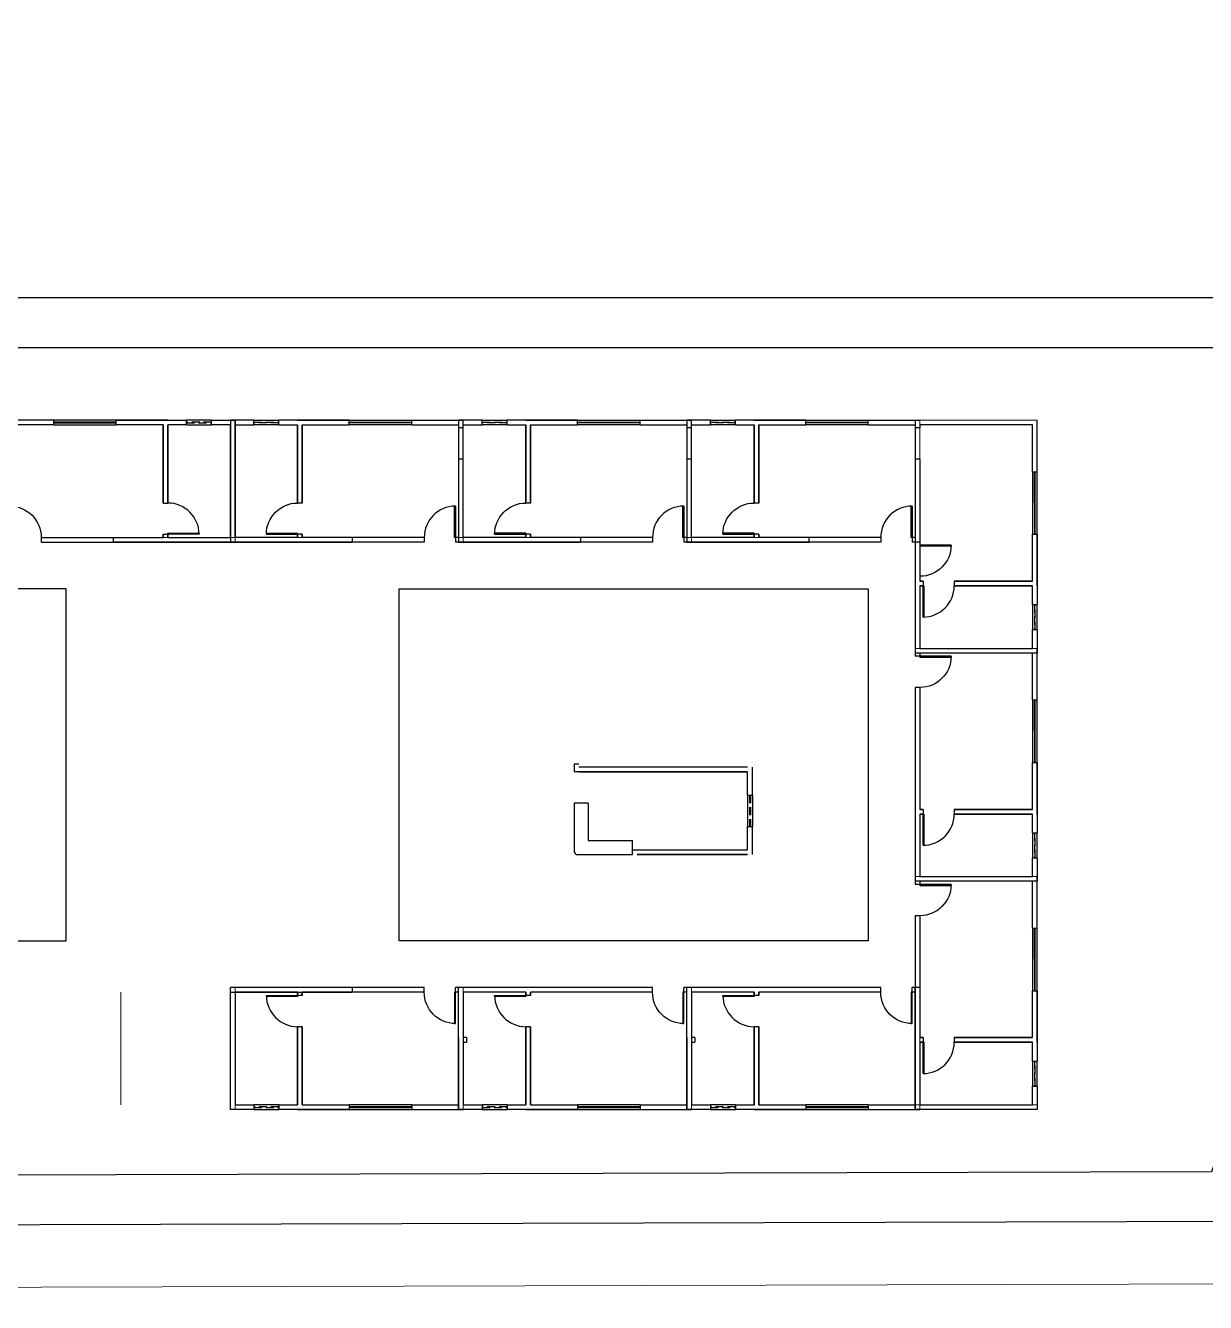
# Model space of a CAD drawing. Header units: centimetres. Extents: x 0 to 1311401, y -389375 to 85618.
# Drawn here: x 654117 to 657890, y -87475 to -83391 of the extents above; entities that cross this region are included whole.
import ezdxf

# ---------------------------------------------------------------- set-up
doc = ezdxf.new("R2010")
doc.units = ezdxf.units.CM
doc.header["$LTSCALE"] = 4
doc.linetypes.add('DASHED2', pattern=[9.525, 6.35, -3.175])
for name, color, linetype in [('0.1', 1, 'Continuous'), ('0.2', 2, 'Continuous'), ('0.6', 6, 'Continuous'), ('02-CONT', 2, 'Continuous'), ('LIMITE-L', 7, 'Continuous')]:
    doc.layers.add(name, color=color, linetype=linetype)
doc.layers.add('P-MEIOFIO', color=171, linetype='Continuous', lineweight=9)

# ---------------------------------------------------------------- blocks, each defined once
blk = doc.blocks.new('1_00e-flat-4')
at = {"color": 1}
blk.add_arc((28.4, -52.3), 100, 90, 180, dxfattribs=at)
at = {"layer": '02-CONT'}
blk.add_lwpolyline([(28.4, -52.3), (25.4, -52.3), (25.4, 47.7), (28.4, 47.7)], close=True, dxfattribs=at)

msp = doc.modelspace()

# ---------------------------------------------------------------- linework, layer by layer
at = {"layer": '0.1'}
for p, q in [((654406.859, -84653.113), (654206.859, -84653.109)), ((654206.859, -84668.109), (654406.859, -84668.107)), ((654711.859, -84653.11), (654631.859, -84653.111)), ((654631.859, -84668.104), (654711.859, -84668.104)), ((654846.853, -84653.116), (654926.853, -84653.116)), ((654926.853, -84668.11), (654846.853, -84668.109)), ((655151.853, -84653.118), (655351.853, -84653.114)), ((655351.853, -84668.114), (655151.853, -84668.112)), ((655576.853, -84653.11), (655656.853, -84653.111)), ((655656.853, -84668.104), (655576.853, -84668.104)), ((655881.853, -84653.113), (656081.853, -84653.109)), ((656081.853, -84668.109), (655881.853, -84668.107)), ((656306.853, -84653.105), (656386.853, -84653.106)), ((656386.853, -84668.099), (656306.853, -84668.098)), ((656611.853, -84653.107), (656811.853, -84653.103)), ((656811.853, -84668.103), (656611.853, -84668.102)), ((657336.854, -84818.101), (657336.856, -85018.101)), ((657351.85, -85018.101), (657351.854, -84818.101)), ((657336.859, -85243.101), (657336.859, -85323.101)), ((657351.853, -85323.101), (657351.852, -85243.101)), ((657336.854, -85548.101), (657336.856, -85748.101)), ((657351.85, -85748.101), (657351.854, -85548.101)), ((656426.101, -85852.828), (656426.101, -85952.828)), ((656441.101, -85852.828), (656441.101, -85952.828)), ((655916.101, -85877.828), (655871.101, -85877.828)), ((657336.859, -85973.101), (657336.859, -86053.101)), ((657351.853, -86053.101), (657351.852, -85973.101)), ((656058.149, -86042.828), (656058.149, -85997.828)), ((657336.854, -86278.101), (657336.856, -86478.101)), ((657351.85, -86478.101), (657351.854, -86278.101)), ((657336.859, -86703.101), (657336.859, -86783.101)), ((657351.852, -86783.101), (657351.852, -86703.101)), ((654926.86, -86843.12), (654846.86, -86843.121)), ((654846.86, -86858.114), (654926.86, -86858.113)), ((655351.86, -86843.116), (655151.86, -86843.117)), ((655151.86, -86858.112), (655351.86, -86858.116)), ((655656.86, -86843.109), (655576.86, -86843.11)), ((655576.86, -86858.103), (655656.86, -86858.102)), ((656081.86, -86843.105), (655881.86, -86843.106)), ((655881.86, -86858.101), (656081.86, -86858.105)), ((656386.86, -86843.109), (656306.86, -86843.11)), ((656306.86, -86858.103), (656386.86, -86858.102)), ((656811.86, -86843.105), (656611.86, -86843.106)), ((656611.86, -86858.101), (656811.86, -86858.105))]:
    msp.add_line(p, q, dxfattribs=at)
for points in [[(652746.862, -86318.104), (654246.861, -86318.104), (654246.857, -85193.103), (652746.857, -85193.103)], [(656811.856, -86318.109), (655311.857, -86318.109), (655311.861, -85193.108), (656811.861, -85193.108)]]:
    msp.add_lwpolyline(points, close=True, dxfattribs=at)
for points, knots in [([(655871.101, -85877.828), (655871.101, -85929.494), (655871.101, -85981.161), (655871.101, -86032.828), (655871.101, -86037.542), (655876.387, -86042.828), (655881.101, -86042.828), (655940.117, -86042.828), (655999.133, -86042.828), (656058.149, -86042.828)], [0, 0, 0, 0, 1, 1, 1, 15.14213562, 15.14213562, 15.14213562, 16.14213562, 16.14213562, 16.14213562, 16.14213562]), ([(655916.101, -85877.828), (655916.101, -85917.428), (655916.101, -85957.028), (655916.101, -85997.028), (655916.101, -85997.428), (655916.101, -85997.828)], [0, 0, 0, 0, 0.766451613, 0.766451613, 0.774193548, 0.774193548, 0.774193548, 0.774193548]), ([(655916.101, -85997.828), (655962.977, -85997.828), (656009.853, -85997.828), (656057.202, -85997.828), (656057.675, -85997.828), (656058.149, -85997.828)], [15.339822331, 15.339822331, 15.339822331, 15.339822331, 16.134112491, 16.134112491, 16.142135624, 16.142135624, 16.142135624, 16.142135624])]:
    msp.add_open_spline(points, degree=3, knots=knots, dxfattribs=at)
at = {"layer": '0.2'}
for p, q in [((654406.859, -84659.113), (654206.859, -84659.109)), ((654206.859, -84662.109), (654406.859, -84662.107)), ((655151.853, -84659.118), (655351.853, -84659.114)), ((655351.853, -84662.114), (655151.853, -84662.112)), ((655881.853, -84659.113), (656081.853, -84659.109)), ((656081.853, -84662.109), (655881.853, -84662.107)), ((656611.853, -84659.107), (656811.853, -84659.103)), ((656811.853, -84662.103), (656611.853, -84662.102)), ((657342.854, -84818.101), (657342.856, -85018.101)), ((657345.85, -85018.101), (657345.854, -84818.101)), ((657342.854, -85548.101), (657342.856, -85748.101)), ((657345.85, -85748.101), (657345.854, -85548.101)), ((657342.854, -86278.101), (657342.856, -86478.101)), ((657345.85, -86478.101), (657345.854, -86278.101)), ((655351.86, -86849.116), (655151.86, -86849.117)), ((655151.86, -86852.112), (655351.86, -86852.116)), ((656081.86, -86849.105), (655881.86, -86849.106)), ((655881.86, -86852.101), (656081.86, -86852.105)), ((656811.86, -86849.105), (656611.86, -86849.106)), ((656611.86, -86852.101), (656811.86, -86852.105))]:
    msp.add_line(p, q, dxfattribs=at)
at = {"layer": '0.2', "linetype": 'DASHED2'}
for p, q in [((654711.859, -84659.11), (654631.859, -84659.111)), ((654631.859, -84662.104), (654711.859, -84662.104)), ((654846.853, -84659.116), (654926.853, -84659.116)), ((654926.853, -84662.11), (654846.853, -84662.109)), ((655576.853, -84659.11), (655656.853, -84659.111)), ((655656.853, -84662.104), (655576.853, -84662.104)), ((656306.853, -84659.105), (656386.853, -84659.106)), ((656386.853, -84662.099), (656306.853, -84662.098)), ((657342.859, -85243.101), (657342.859, -85323.101)), ((657345.853, -85323.101), (657345.852, -85243.101)), ((656432.101, -85852.828), (656432.101, -85952.828)), ((656435.101, -85852.828), (656435.101, -85952.828)), ((657342.859, -85973.101), (657342.859, -86053.101)), ((657345.853, -86053.101), (657345.852, -85973.101)), ((657342.859, -86703.101), (657342.859, -86783.101)), ((657345.852, -86783.101), (657345.852, -86703.101)), ((654926.86, -86849.12), (654846.86, -86849.121)), ((654846.86, -86852.114), (654926.86, -86852.113)), ((655656.86, -86849.109), (655576.86, -86849.11)), ((655576.86, -86852.103), (655656.86, -86852.102)), ((656386.86, -86849.109), (656306.86, -86849.11)), ((656306.86, -86852.103), (656386.86, -86852.102))]:
    msp.add_line(p, q, dxfattribs=at)
at = {"layer": '0.6'}
for p, q in [((654206.859, -84668.109), (654206.859, -84653.109)), ((654406.859, -84668.107), (654406.859, -84653.107)), ((654631.859, -84668.104), (654631.859, -84653.111)), ((654711.859, -84668.104), (654711.859, -84653.11)), ((654711.859, -84653.11), (654786.859, -84653.11)), ((654771.853, -84653.115), (654786.853, -84653.115)), ((654846.853, -84653.116), (654771.853, -84653.115)), ((654846.853, -84668.109), (654846.853, -84653.116)), ((654926.853, -84668.11), (654926.853, -84653.116)), ((655151.853, -84668.112), (655151.853, -84653.112)), ((655351.853, -84668.114), (655351.853, -84653.114)), ((655501.853, -84653.11), (655516.853, -84653.11)), ((655576.853, -84653.11), (655501.853, -84653.11)), ((655501.853, -84653.11), (655516.853, -84653.11)), ((655576.853, -84668.104), (655576.853, -84653.11)), ((655656.853, -84668.104), (655656.853, -84653.111)), ((655881.853, -84668.107), (655881.853, -84653.107)), ((656081.853, -84668.109), (656081.853, -84653.109)), ((656231.853, -84653.104), (656246.853, -84653.104)), ((656306.853, -84653.105), (656231.853, -84653.104)), ((656306.853, -84668.098), (656306.853, -84653.105)), ((656386.853, -84668.099), (656386.853, -84653.106)), ((656611.853, -84668.102), (656611.853, -84653.102)), ((656811.853, -84668.103), (656811.853, -84653.103)), ((655516.853, -84678.114), (655501.853, -84678.114)), ((656246.853, -84678.109), (656231.853, -84678.109)), ((656976.853, -84678.104), (656961.853, -84678.104)), ((655516.854, -84778.114), (655501.854, -84778.114)), ((656246.854, -84778.109), (656231.854, -84778.109)), ((656976.854, -84778.104), (656961.854, -84778.104)), ((657336.854, -84818.101), (657351.854, -84818.101)), ((654556.861, -84918.106), (654571.861, -84918.106)), ((655001.851, -84918.111), (654986.851, -84918.111)), ((655731.851, -84918.106), (655716.851, -84918.106)), ((656461.851, -84918.101), (656446.851, -84918.1)), ((654166.862, -85028.109), (654166.862, -85043.109)), ((654556.862, -85018.106), (654571.862, -85018.106)), ((654771.85, -85028.11), (654771.85, -85043.11)), ((654771.856, -85028.115), (654771.856, -85043.115)), ((655001.85, -85018.111), (654986.85, -85018.111)), ((655391.85, -85028.114), (655391.85, -85043.114)), ((655491.85, -85028.115), (655491.85, -85043.115)), ((655501.85, -85028.104), (655501.85, -85043.104)), ((655501.85, -85028.104), (655501.85, -85043.104)), ((655501.85, -85028.11), (655501.85, -85043.11)), ((655501.856, -85028.11), (655501.856, -85043.11)), ((655501.856, -85028.11), (655501.856, -85043.11)), ((655731.85, -85018.106), (655716.85, -85018.106)), ((656121.85, -85028.109), (656121.85, -85043.109)), ((656221.85, -85028.11), (656221.85, -85043.11)), ((656231.85, -85028.099), (656231.85, -85043.099)), ((656231.85, -85028.104), (656231.85, -85043.104)), ((656231.856, -85028.104), (656231.856, -85043.104)), ((656461.85, -85018.101), (656446.85, -85018.1)), ((656851.85, -85028.103), (656851.85, -85043.103)), ((656951.85, -85028.104), (656951.85, -85043.104)), ((656961.85, -85028.099), (656961.85, -85043.099)), ((657336.856, -85018.101), (657351.856, -85018.101)), ((654411.867, -85043.106), (654396.867, -85043.106)), ((655146.845, -85043.111), (655161.845, -85043.111)), ((655876.845, -85043.106), (655891.845, -85043.106)), ((656606.845, -85043.1), (656621.845, -85043.101)), ((656986.857, -85168.103), (656986.857, -85183.103)), ((657086.857, -85168.103), (657086.857, -85183.103)), ((657336.859, -85243.101), (657351.852, -85243.101)), ((657336.859, -85323.101), (657351.853, -85323.101)), ((657351.853, -85323.101), (657351.853, -85398.101)), ((656976.859, -85398.104), (656961.859, -85398.104)), ((656976.853, -85408.104), (656961.853, -85408.104)), ((656976.854, -85508.104), (656961.854, -85508.104)), ((657336.854, -85548.101), (657351.854, -85548.101)), ((655871.101, -85752.848), (655886.101, -85752.848)), ((657336.856, -85748.101), (657351.856, -85748.101)), ((655886.101, -85777.828), (655871.101, -85777.828)), ((656426.101, -85852.828), (656441.101, -85852.828)), ((656986.857, -85898.104), (656986.857, -85913.104)), ((657086.857, -85898.103), (657086.857, -85913.103)), ((656426.101, -85952.828), (656441.101, -85952.828)), ((657336.859, -85973.101), (657351.852, -85973.101)), ((657336.859, -86053.101), (657351.853, -86053.101)), ((657351.853, -86053.101), (657351.853, -86128.101)), ((656976.853, -86138.104), (656961.853, -86138.104)), ((656976.859, -86128.104), (656961.859, -86128.104)), ((656976.854, -86238.104), (656961.854, -86238.104)), ((657336.854, -86278.101), (657351.854, -86278.101)), ((654771.857, -86483.12), (654771.857, -86468.12)), ((655001.857, -86493.118), (654986.857, -86493.118)), ((655146.851, -86483.123), (655161.851, -86483.123)), ((655391.857, -86483.115), (655391.857, -86468.115)), ((655491.857, -86483.115), (655491.857, -86468.115)), ((655501.857, -86483.109), (655501.857, -86468.109)), ((655501.857, -86483.12), (655501.857, -86468.12)), ((655731.857, -86493.107), (655716.857, -86493.107)), ((656121.857, -86483.104), (656121.857, -86468.104)), ((656221.857, -86483.104), (656221.857, -86468.104)), ((656231.857, -86483.109), (656231.857, -86468.109)), ((656231.857, -86483.109), (656231.857, -86468.109)), ((656461.857, -86493.107), (656446.857, -86493.108)), ((656851.857, -86483.105), (656851.857, -86468.105)), ((656951.857, -86483.104), (656951.857, -86468.104)), ((656961.857, -86483.109), (656961.857, -86468.109)), ((657336.856, -86478.101), (657351.856, -86478.101)), ((655001.858, -86593.118), (654986.858, -86593.118)), ((655526.857, -86628.114), (655526.857, -86643.114)), ((655731.858, -86593.107), (655716.858, -86593.107)), ((656256.857, -86628.103), (656256.857, -86643.103)), ((656461.858, -86593.107), (656446.858, -86593.108)), ((656986.857, -86628.104), (656986.857, -86643.104)), ((657086.857, -86628.103), (657086.857, -86643.103)), ((657336.859, -86703.101), (657351.852, -86703.101)), ((657336.859, -86783.101), (657351.852, -86783.101)), ((657351.852, -86783.101), (657351.853, -86858.101)), ((654846.86, -86858.114), (654771.86, -86858.114)), ((654846.86, -86843.121), (654846.86, -86858.114)), ((654926.86, -86843.12), (654926.86, -86858.113)), ((655151.86, -86843.117), (655151.86, -86858.117)), ((655351.86, -86843.116), (655351.86, -86858.116)), ((655516.858, -86858.114), (655501.858, -86858.115)), ((655576.86, -86858.103), (655501.86, -86858.103)), ((655576.86, -86843.11), (655576.86, -86858.103)), ((655656.86, -86843.109), (655656.86, -86858.102)), ((655881.86, -86843.106), (655881.86, -86858.106)), ((656081.86, -86843.105), (656081.86, -86858.105)), ((656246.858, -86858.103), (656231.858, -86858.104)), ((656306.86, -86858.103), (656231.86, -86858.104)), ((656306.86, -86843.11), (656306.86, -86858.103)), ((656386.86, -86843.109), (656386.86, -86858.102)), ((656611.86, -86843.106), (656611.86, -86858.106)), ((656811.86, -86843.105), (656811.86, -86858.105)), ((656976.858, -86858.104), (656961.858, -86858.104))]:
    msp.add_line(p, q, dxfattribs=at)
for points in [[(654206.859, -84653.109), (654041.859, -84653.11)], [(654206.859, -84668.109), (654056.859, -84668.11), (654056.862, -85028.11), (654066.862, -85028.11)], [(654571.859, -84653.106), (654406.859, -84653.107)], [(654406.859, -84653.113), (654631.859, -84653.111)], [(654556.861, -84918.106), (654556.859, -84668.106), (654406.859, -84668.107)], [(654556.859, -84653.105), (654556.859, -84653.106)], [(654556.859, -84668.106), (654556.861, -84918.106)], [(654631.859, -84668.104), (654571.859, -84668.105), (654571.861, -84918.106)], [(654571.861, -84918.106), (654571.859, -84668.105)], [(654571.862, -85018.106), (654571.862, -85028.105), (654771.862, -85028.103), (654771.859, -84668.103), (654711.859, -84668.104)], [(654771.853, -84653.115), (654771.85, -85028.11), (654771.85, -85028.11)], [(654771.859, -84653.121), (654771.856, -85028.115), (654771.856, -85028.115)], [(654771.858, -84883.11), (654771.859, -84668.11)], [(654771.858, -84883.11), (654771.859, -84668.11)], [(654986.85, -85018.111), (654986.85, -85028.11), (654786.85, -85028.109), (654786.853, -84668.109), (654846.853, -84668.109)], [(654786.852, -84668.115), (654786.853, -84668.115), (654786.853, -84653.115)], [(654786.853, -84653.115), (654786.856, -85028.11), (654786.856, -85028.11)], [(654786.853, -84653.115), (654786.856, -85028.11), (654786.856, -85028.11)], [(654786.854, -84883.115), (654786.853, -84668.115)], [(654786.859, -84653.11), (654786.862, -85028.104), (654786.862, -85028.104)], [(654786.859, -84653.11), (654786.862, -85028.104), (654786.862, -85028.104)], [(654786.859, -84653.115), (654786.862, -85028.11), (654786.862, -85028.11)], [(655151.853, -84653.118), (654926.853, -84653.116)], [(654926.853, -84668.11), (654986.853, -84668.11), (654986.851, -84918.111)], [(654986.851, -84918.111), (654986.853, -84668.11)], [(654986.853, -84653.111), (655151.853, -84653.112)], [(655001.851, -84918.111), (655001.853, -84668.111), (655151.853, -84668.112)], [(655001.853, -84668.111), (655001.851, -84918.111)], [(655001.853, -84653.11), (655001.853, -84653.111)], [(655351.853, -84653.114), (655516.853, -84653.115)], [(655351.853, -84668.114), (655501.853, -84668.115), (655501.85, -85028.115), (655491.85, -85028.115)], [(655501.853, -84653.11), (655501.85, -85028.104), (655501.85, -85028.104)], [(655501.853, -84653.11), (655501.85, -85028.104), (655501.85, -85028.104)], [(655501.853, -84653.115), (655501.85, -85028.11), (655501.85, -85028.11)], [(655501.853, -84653.114), (655501.853, -84678.114)], [(655501.859, -84653.115), (655501.856, -85028.11), (655501.856, -85028.11)], [(655501.859, -84653.115), (655501.856, -85028.11), (655501.856, -85028.11)], [(655716.85, -85018.106), (655716.85, -85028.105), (655516.85, -85028.103), (655516.853, -84668.103), (655576.853, -84668.104)], [(655516.852, -84668.11), (655516.853, -84668.11), (655516.853, -84653.11)], [(655516.852, -84668.11), (655516.853, -84668.11), (655516.853, -84653.11)], [(655516.854, -84883.11), (655516.853, -84668.11)], [(655516.854, -84883.11), (655516.853, -84668.11)], [(655881.853, -84653.113), (655656.853, -84653.111)], [(655656.853, -84668.104), (655716.853, -84668.105), (655716.851, -84918.106)], [(655716.851, -84918.106), (655716.853, -84668.105)], [(655716.853, -84653.106), (655881.853, -84653.107)], [(655731.851, -84918.106), (655731.853, -84668.106), (655881.853, -84668.107)], [(655731.853, -84668.106), (655731.851, -84918.106)], [(655731.853, -84653.105), (655731.853, -84653.106)], [(656081.853, -84653.109), (656246.853, -84653.11)], [(656081.853, -84668.109), (656231.853, -84668.11), (656231.85, -85028.11), (656221.85, -85028.11)], [(656231.853, -84653.104), (656231.85, -85028.099), (656231.85, -85028.099)], [(656231.853, -84653.11), (656231.85, -85028.104), (656231.85, -85028.104)], [(656231.853, -84653.109), (656231.853, -84678.109)], [(656231.859, -84653.11), (656231.856, -85028.104), (656231.856, -85028.104)], [(656446.85, -85018.1), (656446.85, -85028.099), (656246.85, -85028.098), (656246.853, -84668.098), (656306.853, -84668.098)], [(656246.852, -84668.104), (656246.853, -84668.104), (656246.853, -84653.104)], [(656246.854, -84883.104), (656246.853, -84668.104)], [(656611.853, -84653.107), (656386.853, -84653.106)], [(656386.853, -84668.099), (656446.853, -84668.099), (656446.851, -84918.1)], [(656446.851, -84918.1), (656446.853, -84668.099)], [(656446.853, -84653.1), (656611.853, -84653.102)], [(656461.851, -84918.101), (656461.853, -84668.101), (656611.853, -84668.102)], [(656461.853, -84668.101), (656461.851, -84918.101)], [(656461.853, -84653.099), (656461.853, -84653.101)], [(656811.853, -84653.103), (656976.853, -84653.104)], [(656811.853, -84668.103), (656961.853, -84668.104), (656961.85, -85028.104), (656951.85, -85028.104)], [(656961.853, -84653.104), (656961.85, -85028.099), (656961.85, -85028.099)], [(656961.853, -84653.104), (656961.853, -84678.104)], [(657336.854, -84818.101), (657336.853, -84668.101), (656976.853, -84668.104), (656976.853, -84678.104)], [(657351.854, -84818.101), (657351.853, -84653.101)], [(656961.854, -84778.104), (656961.857, -85183.104), (656961.858, -85183.104)], [(656976.854, -84778.104), (656976.857, -85168.104), (656986.857, -85168.103)], [(654166.862, -85028.109), (654556.862, -85028.106), (654556.862, -85018.106)], [(654396.868, -85028.106), (654396.867, -85028.106), (654396.867, -85043.106)], [(654556.862, -85018.106), (654556.862, -85028.106)], [(654571.862, -85028.105), (654571.862, -85018.106)], [(654986.85, -85028.11), (654986.85, -85018.111)], [(655391.85, -85028.114), (655001.85, -85028.111), (655001.85, -85018.111)], [(655001.85, -85018.111), (655001.85, -85028.111)], [(655161.844, -85028.111), (655161.845, -85028.111), (655161.845, -85043.111)], [(655716.85, -85028.105), (655716.85, -85018.106)], [(656121.85, -85028.109), (655731.85, -85028.106), (655731.85, -85018.106)], [(655731.85, -85018.106), (655731.85, -85028.106)], [(655891.844, -85028.106), (655891.845, -85028.106), (655891.845, -85043.106)], [(656446.85, -85028.099), (656446.85, -85018.1)], [(656851.85, -85028.103), (656461.85, -85028.101), (656461.85, -85018.101)], [(656461.85, -85018.101), (656461.85, -85028.101)], [(656621.844, -85028.101), (656621.845, -85028.101), (656621.845, -85043.101)], [(657086.857, -85168.103), (657336.857, -85168.101), (657336.856, -85018.101)], [(657351.85, -85018.101), (657351.852, -85243.101)], [(657351.857, -85183.101), (657351.856, -85018.101)], [(654166.862, -85043.109), (654571.862, -85043.106), (654571.862, -85043.105)], [(654786.862, -85043.103), (654411.867, -85043.106), (654411.867, -85043.106)], [(654556.862, -85043.105), (654771.862, -85043.104)], [(654771.85, -85043.108), (655146.845, -85043.111), (655146.845, -85043.111)], [(654786.85, -85043.109), (654786.85, -85043.11), (654771.85, -85043.11)], [(654786.856, -85043.114), (654786.856, -85043.115), (654771.856, -85043.115)], [(655001.85, -85043.11), (654786.85, -85043.11)], [(655391.85, -85043.114), (654986.85, -85043.111), (654986.85, -85043.11)], [(655516.85, -85043.115), (655491.85, -85043.115)], [(655516.85, -85043.103), (655516.85, -85043.104), (655501.85, -85043.104)], [(655501.85, -85043.103), (655876.845, -85043.106), (655876.845, -85043.106)], [(655516.85, -85043.103), (655516.85, -85043.104), (655501.85, -85043.104)], [(655516.85, -85043.108), (655516.85, -85043.11), (655501.85, -85043.11)], [(655516.856, -85043.109), (655516.856, -85043.11), (655501.856, -85043.11)], [(655516.856, -85043.109), (655516.856, -85043.11), (655501.856, -85043.11)], [(655731.85, -85043.105), (655516.85, -85043.104)], [(656121.85, -85043.109), (655716.85, -85043.106), (655716.85, -85043.105)], [(656246.85, -85043.11), (656221.85, -85043.11)], [(656246.85, -85043.098), (656246.85, -85043.099), (656231.85, -85043.099)], [(656231.85, -85043.098), (656606.845, -85043.1), (656606.845, -85043.1)], [(656246.85, -85043.103), (656246.85, -85043.104), (656231.85, -85043.104)], [(656246.856, -85043.103), (656246.856, -85043.104), (656231.856, -85043.104)], [(656461.85, -85043.099), (656246.85, -85043.099)], [(656851.85, -85043.103), (656446.85, -85043.1), (656446.85, -85043.099)], [(656976.85, -85043.104), (656951.85, -85043.104)], [(656976.85, -85043.098), (656976.85, -85043.099), (656961.85, -85043.099)], [(656961.858, -85168.104), (656961.859, -85383.104)], [(656986.857, -85168.103), (656976.857, -85168.104)], [(656976.858, -85183.104), (656986.857, -85183.103)], [(656986.857, -85183.103), (656976.858, -85183.104), (656976.86, -85383.104), (657336.86, -85383.101), (657336.859, -85323.101)], [(657336.857, -85168.101), (657086.857, -85168.103)], [(657086.857, -85183.103), (657336.858, -85183.101)], [(657336.859, -85243.101), (657336.858, -85183.101), (657086.857, -85183.103)], [(657351.858, -85168.101), (657351.857, -85168.101)], [(656961.853, -85383.104), (656961.853, -85408.104)], [(656961.86, -85383.104), (656961.859, -85383.104), (656961.859, -85398.104)], [(657336.854, -85548.101), (657336.853, -85398.101), (656976.853, -85398.104), (656976.853, -85408.104)], [(657351.853, -85398.101), (656976.859, -85398.104), (656976.859, -85398.104)], [(657351.854, -85548.101), (657351.853, -85383.101)], [(656961.854, -85508.104), (656961.857, -85913.104), (656961.858, -85913.104)], [(656976.854, -85508.104), (656976.857, -85898.104), (656986.857, -85898.104)], [(655871.101, -85752.848), (655871.101, -85777.828)], [(655871.101, -85762.828), (655871.101, -85762.828), (655871.101, -85777.828)], [(656426.101, -85762.828), (655886.101, -85762.828)], [(656441.101, -85852.828), (656441.101, -85762.828)], [(657086.857, -85898.103), (657336.857, -85898.101), (657336.856, -85748.101)], [(657351.85, -85748.101), (657351.852, -85973.101)], [(657351.857, -85913.101), (657351.856, -85748.101)], [(655886.101, -85777.828), (656426.101, -85777.828)], [(656426.101, -85852.828), (656426.101, -85777.828), (655886.101, -85777.828)], [(656961.858, -85898.104), (656961.858, -86113.104)], [(656986.857, -85898.104), (656976.857, -85898.104)], [(656976.858, -85913.104), (656986.857, -85913.104)], [(656986.857, -85913.104), (656976.858, -85913.104), (656976.86, -86113.104), (657336.86, -86113.101), (657336.859, -86053.101)], [(657336.857, -85898.101), (657086.857, -85898.103)], [(657086.857, -85913.103), (657336.858, -85913.101)], [(657336.859, -85973.101), (657336.858, -85913.101), (657086.857, -85913.103)], [(657351.858, -85898.101), (657351.857, -85898.101)], [(656058.149, -86027.828), (656426.101, -86027.828), (656426.101, -85952.828)], [(656441.101, -86042.828), (656441.101, -85952.828)], [(656073.149, -86042.828), (656426.101, -86042.828)], [(656426.101, -86042.828), (656073.149, -86042.828)], [(656961.853, -86113.104), (656961.853, -86138.104)], [(656961.86, -86113.104), (656961.858, -86113.104), (656961.859, -86128.104)], [(657336.854, -86278.101), (657336.853, -86128.101), (656976.853, -86128.104), (656976.853, -86138.104)], [(657351.853, -86128.101), (656976.859, -86128.104), (656976.859, -86128.104)], [(657351.854, -86278.101), (657351.853, -86113.101)], [(656961.854, -86238.104), (656961.857, -86643.104), (656961.858, -86643.104)], [(656976.854, -86238.104), (656976.857, -86628.104), (656986.857, -86628.104)], [(654786.857, -86468.121), (654786.857, -86468.12), (654771.857, -86468.12)], [(654771.86, -86858.114), (654771.857, -86483.12), (654771.857, -86483.12)], [(654771.857, -86483.12), (655146.851, -86483.123), (655146.851, -86483.123)], [(655001.857, -86468.119), (654786.857, -86468.12)], [(654986.857, -86493.118), (654986.857, -86483.119), (654786.857, -86483.121), (654786.86, -86843.121), (654846.86, -86843.121)], [(655391.857, -86468.115), (654986.857, -86468.118), (654986.857, -86468.119)], [(654986.857, -86483.119), (654986.857, -86493.118)], [(655391.857, -86483.115), (655001.857, -86483.118), (655001.857, -86493.118)], [(655001.857, -86493.118), (655001.857, -86483.118)], [(655161.85, -86468.123), (655161.851, -86468.123), (655161.851, -86483.123)], [(655351.86, -86843.116), (655501.86, -86843.115), (655501.857, -86483.115), (655491.857, -86483.115)], [(655516.857, -86468.114), (655491.857, -86468.115)], [(655516.857, -86468.11), (655516.857, -86468.109), (655501.857, -86468.109)], [(655516.857, -86468.121), (655516.857, -86468.12), (655501.857, -86468.12)], [(655501.86, -86858.103), (655501.857, -86483.109), (655501.857, -86483.109)], [(655501.86, -86858.115), (655501.857, -86483.12), (655501.857, -86483.12)], [(655731.857, -86468.108), (655516.857, -86468.109)], [(655716.857, -86493.107), (655716.857, -86483.109), (655516.857, -86483.11), (655516.86, -86843.11), (655576.86, -86843.11)], [(656121.857, -86468.104), (655716.857, -86468.107), (655716.857, -86468.109)], [(655716.857, -86483.109), (655716.857, -86493.107)], [(656121.857, -86483.104), (655731.857, -86483.107), (655731.857, -86493.107)], [(655731.857, -86493.107), (655731.857, -86483.107)], [(656081.86, -86843.105), (656231.86, -86843.104), (656231.857, -86483.104), (656221.857, -86483.104)], [(656246.857, -86468.103), (656221.857, -86468.104)], [(656246.857, -86468.11), (656246.857, -86468.109), (656231.857, -86468.109)], [(656246.857, -86468.11), (656246.857, -86468.109), (656231.857, -86468.109)], [(656231.86, -86858.104), (656231.857, -86483.109), (656231.857, -86483.109)], [(656231.86, -86858.104), (656231.857, -86483.109), (656231.857, -86483.109)], [(656461.857, -86468.109), (656246.857, -86468.109)], [(656446.857, -86493.108), (656446.857, -86483.109), (656246.857, -86483.11), (656246.86, -86843.11), (656306.86, -86843.11)], [(656851.857, -86468.105), (656446.857, -86468.108), (656446.857, -86468.109)], [(656446.857, -86483.109), (656446.857, -86493.108)], [(656851.857, -86483.105), (656461.857, -86483.107), (656461.857, -86493.107)], [(656461.857, -86493.107), (656461.857, -86483.107)], [(656811.86, -86843.105), (656961.86, -86843.104), (656961.857, -86483.104), (656951.857, -86483.104)], [(656976.857, -86468.104), (656951.857, -86468.104)], [(656976.857, -86468.11), (656976.857, -86468.109), (656961.857, -86468.109)], [(656961.86, -86858.104), (656961.857, -86483.109), (656961.857, -86483.109)], [(657086.857, -86628.103), (657336.857, -86628.101), (657336.856, -86478.101)], [(657351.85, -86478.101), (657351.852, -86703.101)], [(657351.857, -86643.101), (657351.856, -86478.101)], [(654926.86, -86843.12), (654986.86, -86843.119), (654986.858, -86593.118)], [(654986.858, -86593.118), (654986.86, -86843.119)], [(655001.858, -86593.118), (655001.86, -86843.118), (655151.86, -86843.117)], [(655001.86, -86843.118), (655001.858, -86593.118)], [(655501.858, -86628.115), (655501.858, -86843.115)], [(655526.857, -86628.114), (655516.857, -86628.114)], [(655656.86, -86843.109), (655716.86, -86843.109), (655716.858, -86593.107)], [(655716.858, -86593.107), (655716.86, -86843.109)], [(655731.858, -86593.107), (655731.86, -86843.107), (655881.86, -86843.106)], [(655731.86, -86843.107), (655731.858, -86593.107)], [(656231.858, -86628.104), (656231.858, -86843.104)], [(656256.857, -86628.103), (656246.857, -86628.103)], [(656386.86, -86843.109), (656446.86, -86843.109), (656446.858, -86593.108)], [(656446.858, -86593.108), (656446.86, -86843.109)], [(656461.858, -86593.107), (656461.86, -86843.107), (656611.86, -86843.106)], [(656461.86, -86843.107), (656461.858, -86593.107)], [(656961.858, -86628.104), (656961.858, -86843.104)], [(656986.857, -86628.104), (656976.857, -86628.104)], [(657336.857, -86628.101), (657086.857, -86628.103)], [(657351.858, -86628.101), (657351.857, -86628.101)], [(655516.858, -86643.114), (655526.857, -86643.114)], [(656246.858, -86643.103), (656256.857, -86643.103)], [(656976.858, -86643.104), (656986.857, -86643.104)], [(656986.857, -86643.104), (656976.858, -86643.104), (656976.86, -86843.104), (657336.86, -86843.101), (657336.859, -86783.101)], [(657086.857, -86643.103), (657336.858, -86643.101)], [(657336.859, -86703.101), (657336.858, -86643.101), (657086.857, -86643.103)], [(655151.86, -86858.112), (654926.86, -86858.113)], [(654986.86, -86858.118), (655151.86, -86858.117)], [(655001.86, -86858.119), (655001.86, -86858.118)], [(655351.86, -86858.116), (655516.86, -86858.114)], [(655501.86, -86843.115), (655501.858, -86843.115), (655501.858, -86858.115)], [(655881.86, -86858.101), (655656.86, -86858.102)], [(655716.86, -86858.107), (655881.86, -86858.106)], [(655731.86, -86858.108), (655731.86, -86858.107)], [(656081.86, -86858.105), (656246.86, -86858.103)], [(656231.86, -86843.104), (656231.858, -86843.104), (656231.858, -86858.104)], [(656611.86, -86858.101), (656386.86, -86858.102)], [(656446.86, -86858.108), (656611.86, -86858.106)], [(656461.86, -86858.109), (656461.86, -86858.107)], [(656811.86, -86858.105), (656976.86, -86858.104)], [(656961.86, -86843.104), (656961.858, -86843.104), (656961.858, -86858.104)], [(657351.853, -86858.101), (656976.858, -86858.104), (656976.858, -86858.104)]]:
    msp.add_lwpolyline(points, dxfattribs=at)
at = {"layer": '0.6', "lineweight": 9}
for points in [[(654771.85, -85028.115), (654771.853, -84668.115)], [(654771.856, -85043.115), (654771.853, -84653.115)], [(654771.856, -85043.115), (654771.853, -84653.115)], [(654771.856, -85043.115), (654771.853, -84653.115)], [(654771.856, -85043.115), (654771.853, -84653.115)], [(654771.856, -85028.121), (654771.859, -84668.121)], [(654771.856, -85028.121), (654771.859, -84668.121)], [(654771.862, -85043.11), (654771.859, -84653.11)], [(654771.862, -85043.11), (654771.859, -84653.11)], [(654771.862, -85043.115), (654771.859, -84653.115)], [(654786.85, -85043.115), (654786.853, -84653.115)], [(654786.856, -85028.115), (654786.853, -84668.115)], [(654786.856, -85028.115), (654786.853, -84668.115)], [(654786.856, -85028.115), (654786.853, -84668.115)], [(654786.856, -85028.115), (654786.853, -84668.115)], [(654786.856, -85043.121), (654786.859, -84653.121)], [(654786.856, -85043.121), (654786.859, -84653.121)], [(654786.859, -84668.115), (654786.859, -84653.115)], [(654786.862, -85028.11), (654786.859, -84668.11)], [(654786.862, -85028.11), (654786.859, -84668.11)], [(654786.862, -85028.115), (654786.859, -84668.115)], [(655501.85, -85028.11), (655501.853, -84668.11)], [(655501.85, -85028.11), (655501.853, -84668.11)], [(655501.85, -85028.115), (655501.853, -84668.115)], [(655501.85, -85028.115), (655501.853, -84668.115)], [(655501.853, -84653.114), (655501.853, -84668.114)], [(655501.856, -85028.115), (655501.859, -84668.115)], [(655501.856, -85028.115), (655501.859, -84668.115)], [(655501.856, -85028.115), (655501.859, -84668.115)], [(655501.856, -85028.115), (655501.859, -84668.115)], [(655516.85, -85043.11), (655516.853, -84653.11)], [(655516.85, -85043.11), (655516.853, -84653.11)], [(655516.85, -85043.115), (655516.853, -84653.115)], [(655516.85, -85043.115), (655516.853, -84653.115)], [(655516.856, -85043.115), (655516.859, -84653.115)], [(655516.856, -85043.115), (655516.859, -84653.115)], [(655516.856, -85043.115), (655516.859, -84653.115)], [(655516.856, -85043.115), (655516.859, -84653.115)], [(655516.859, -84668.11), (655516.859, -84653.11)], [(655516.859, -84668.11), (655516.859, -84653.11)], [(656231.85, -85028.104), (656231.853, -84668.104)], [(656231.85, -85028.11), (656231.853, -84668.11)], [(656231.85, -85028.11), (656231.853, -84668.11)], [(656231.853, -84653.109), (656231.853, -84668.109)], [(656231.856, -85028.11), (656231.859, -84668.11)], [(656231.856, -85028.11), (656231.859, -84668.11)], [(656246.85, -85043.104), (656246.853, -84653.104)], [(656246.85, -85043.11), (656246.853, -84653.11)], [(656246.85, -85043.11), (656246.853, -84653.11)], [(656246.856, -85043.11), (656246.859, -84653.11)], [(656246.856, -85043.11), (656246.859, -84653.11)], [(656246.859, -84668.104), (656246.859, -84653.104)], [(656961.85, -85028.104), (656961.853, -84668.104)], [(656961.85, -85028.104), (656961.853, -84668.104)], [(656961.853, -84653.104), (657351.853, -84653.101)], [(656961.853, -84653.104), (656961.853, -84668.104)], [(656976.85, -85043.104), (656976.853, -84653.104)], [(656976.85, -85043.104), (656976.853, -84653.104)], [(656976.853, -84668.104), (657336.853, -84668.101)], [(654396.862, -85028.106), (654786.862, -85028.103)], [(654396.862, -85028.106), (654786.862, -85028.103)], [(654396.862, -85028.106), (654396.862, -85043.106)], [(654396.862, -85028.106), (654396.862, -85043.106)], [(655161.85, -85028.111), (654771.85, -85028.108)], [(655161.85, -85028.111), (654771.85, -85028.108)], [(655161.85, -85028.111), (655161.85, -85043.111)], [(655161.85, -85028.111), (655161.85, -85043.111)], [(655891.85, -85028.106), (655501.85, -85028.103)], [(655891.85, -85028.106), (655501.85, -85028.103)], [(655891.85, -85028.106), (655891.85, -85043.106)], [(655891.85, -85028.106), (655891.85, -85043.106)], [(656621.85, -85028.101), (656231.85, -85028.098)], [(656621.85, -85028.101), (656231.85, -85028.098)], [(656621.85, -85028.101), (656621.85, -85043.101)], [(656621.85, -85028.101), (656621.85, -85043.101)], [(654411.862, -85043.106), (654771.862, -85043.103)], [(654411.862, -85043.106), (654771.862, -85043.103)], [(654786.85, -85043.115), (654771.85, -85043.115)], [(654786.856, -85043.121), (654771.856, -85043.121)], [(654786.856, -85043.121), (654771.856, -85043.121)], [(655146.85, -85043.111), (654786.85, -85043.109)], [(655146.85, -85043.111), (654786.85, -85043.109)], [(655516.85, -85043.11), (655501.85, -85043.11)], [(655516.85, -85043.11), (655501.85, -85043.11)], [(655516.85, -85043.115), (655501.85, -85043.115)], [(655516.85, -85043.115), (655501.85, -85043.115)], [(655516.856, -85043.115), (655501.856, -85043.115)], [(655516.856, -85043.115), (655501.856, -85043.115)], [(655516.856, -85043.115), (655501.856, -85043.115)], [(655516.856, -85043.115), (655501.856, -85043.115)], [(655876.85, -85043.106), (655516.85, -85043.103)], [(655876.85, -85043.106), (655516.85, -85043.103)], [(656246.85, -85043.104), (656231.85, -85043.104)], [(656246.85, -85043.11), (656231.85, -85043.11)], [(656246.85, -85043.11), (656231.85, -85043.11)], [(656246.856, -85043.11), (656231.856, -85043.11)], [(656246.856, -85043.11), (656231.856, -85043.11)], [(656606.85, -85043.1), (656246.85, -85043.098)], [(656606.85, -85043.1), (656246.85, -85043.098)], [(656976.85, -85043.104), (656961.85, -85043.104)], [(656976.85, -85043.104), (656961.85, -85043.104)], [(656961.853, -85383.104), (657351.853, -85383.101)], [(656961.853, -85383.104), (657351.853, -85383.101)], [(656961.853, -85383.104), (656961.853, -85398.104)], [(656961.853, -85383.104), (656961.853, -85398.104)], [(656976.853, -85398.104), (657336.853, -85398.101)], [(656976.853, -85398.104), (657336.853, -85398.101)], [(656961.853, -86113.104), (657351.853, -86113.101)], [(656961.853, -86113.104), (657351.853, -86113.101)], [(656961.853, -86113.104), (656961.853, -86128.104)], [(656961.853, -86113.104), (656961.853, -86128.104)], [(656976.853, -86128.104), (657336.853, -86128.101)], [(656976.853, -86128.104), (657336.853, -86128.101)], [(654421.857, -86483.117), (654421.86, -86843.117)], [(654786.857, -86468.114), (654771.857, -86468.114)], [(655161.857, -86468.123), (654771.857, -86468.12)], [(654771.857, -86483.114), (654771.86, -86843.114)], [(654786.857, -86468.114), (654786.86, -86858.114)], [(655146.857, -86483.123), (654786.857, -86483.12)], [(655161.857, -86468.123), (655161.857, -86483.123)], [(655516.857, -86468.103), (655501.857, -86468.103)], [(655516.857, -86468.114), (655501.857, -86468.115)], [(655516.857, -86468.114), (655501.857, -86468.115)], [(655501.857, -86483.103), (655501.86, -86843.103)], [(655501.857, -86483.115), (655501.86, -86843.115)], [(655501.857, -86483.115), (655501.86, -86843.115)], [(655516.857, -86468.103), (655516.86, -86858.103)], [(655516.857, -86468.114), (655516.86, -86858.114)], [(655516.857, -86468.114), (655516.86, -86858.114)], [(656246.857, -86468.103), (656231.857, -86468.104)], [(656246.857, -86468.103), (656231.857, -86468.104)], [(656246.857, -86468.103), (656231.857, -86468.104)], [(656231.857, -86483.104), (656231.86, -86843.104)], [(656231.857, -86483.104), (656231.86, -86843.104)], [(656231.857, -86483.104), (656231.86, -86843.104)], [(656246.857, -86468.103), (656246.86, -86858.103)], [(656246.857, -86468.103), (656246.86, -86858.103)], [(656246.857, -86468.103), (656246.86, -86858.103)], [(656976.857, -86468.104), (656961.857, -86468.104)], [(656976.857, -86468.104), (656961.857, -86468.104)], [(656961.857, -86483.104), (656961.86, -86843.104)], [(656961.857, -86483.104), (656961.86, -86843.104)], [(656976.857, -86468.104), (656976.86, -86858.104)], [(656976.857, -86468.104), (656976.86, -86858.104)], [(655501.853, -86843.115), (655501.853, -86858.115)], [(656231.853, -86843.104), (656231.853, -86858.104)], [(656961.853, -86843.104), (657351.853, -86843.101)], [(656961.853, -86843.104), (656961.853, -86858.104)], [(656976.853, -86858.104), (657336.853, -86858.101)]]:
    msp.add_lwpolyline(points, dxfattribs=at)
at = {"layer": 'LIMITE-L'}
for points in [[(658023.711, -87216.811), (645666.407, -87250.592), (646048.293, -84261.043), (659048.733, -84261.043)], [(657909.741, -87057.122), (645848.209, -87090.095), (646189.154, -84421.043), (658823.899, -84421.043)]]:
    msp.add_lwpolyline(points, close=True, dxfattribs=at)
at = {"layer": 'P-MEIOFIO'}
msp.add_lwpolyline([(646514.728, -81066.701), (644621.139, -81077.026), (643425.188, -81083.548), (640983.454, -81096.862, 0.41421356), (640834.775, -81247.171), (640841.568, -82492.953), (640848.089, -83688.904), (640854.61, -84884.856), (640861.131, -86080.807), (640867.924, -87326.59, 0.41421356), (641018.233, -87475.268), (643459.967, -87461.954), (644655.918, -87455.433), (645667.494, -87449.917), (658030.52, -87416.121), (665303.448, -87396.239, 0.41501014), (665452.533, -87245.928), (665419.384, -81166.373, 0.41421356), (665269.074, -81017.695), (659690.401, -81048.113)], format="xyb", dxfattribs=at)

# ---------------------------------------------------------------- block references
at = {"layer": '0.6', "xscale": -1}
for p, rotation in [((654095.267, -84975.856), 0.0004238454295535377), ((654934.598, -84989.705), 89.99957615457062), ((655664.598, -84989.7), 89.99957615457062), ((656394.598, -84989.695), 89.99957615457062), ((657029.109, -85080.953), 270.0004238454295), ((657029.106, -85436.509), 270.0004238454295), ((657029.106, -86166.509), 270.0004238454295), ((655463.452, -86535.368), 180.0004238454295), ((656193.452, -86535.357), 180.0004238454295), ((656923.452, -86535.357), 180.0004238454295)]:
    msp.add_blockref('1_00e-flat-4', p, dxfattribs=dict(at, rotation=rotation))
at = {"layer": '0.6'}
for p, rotation in [((654624.114, -84989.7), 270.0004238454293), ((655463.445, -84975.862), 359.9995761545705), ((656193.445, -84975.856), 359.9995761545705), ((656923.445, -84975.851), 359.9995761545705), ((657015.263, -85235.356), 180.0004238454295), ((657015.263, -85965.356), 180.0004238454295), ((654934.604, -86521.524), 90.00042384542942), ((655664.604, -86521.513), 90.00042384542942), ((656394.604, -86521.513), 90.00042384542942), ((657015.263, -86695.356), 180.0004238454295)]:
    msp.add_blockref('1_00e-flat-4', p, dxfattribs=dict(at, rotation=rotation))

doc.saveas('drawing.dxf')
